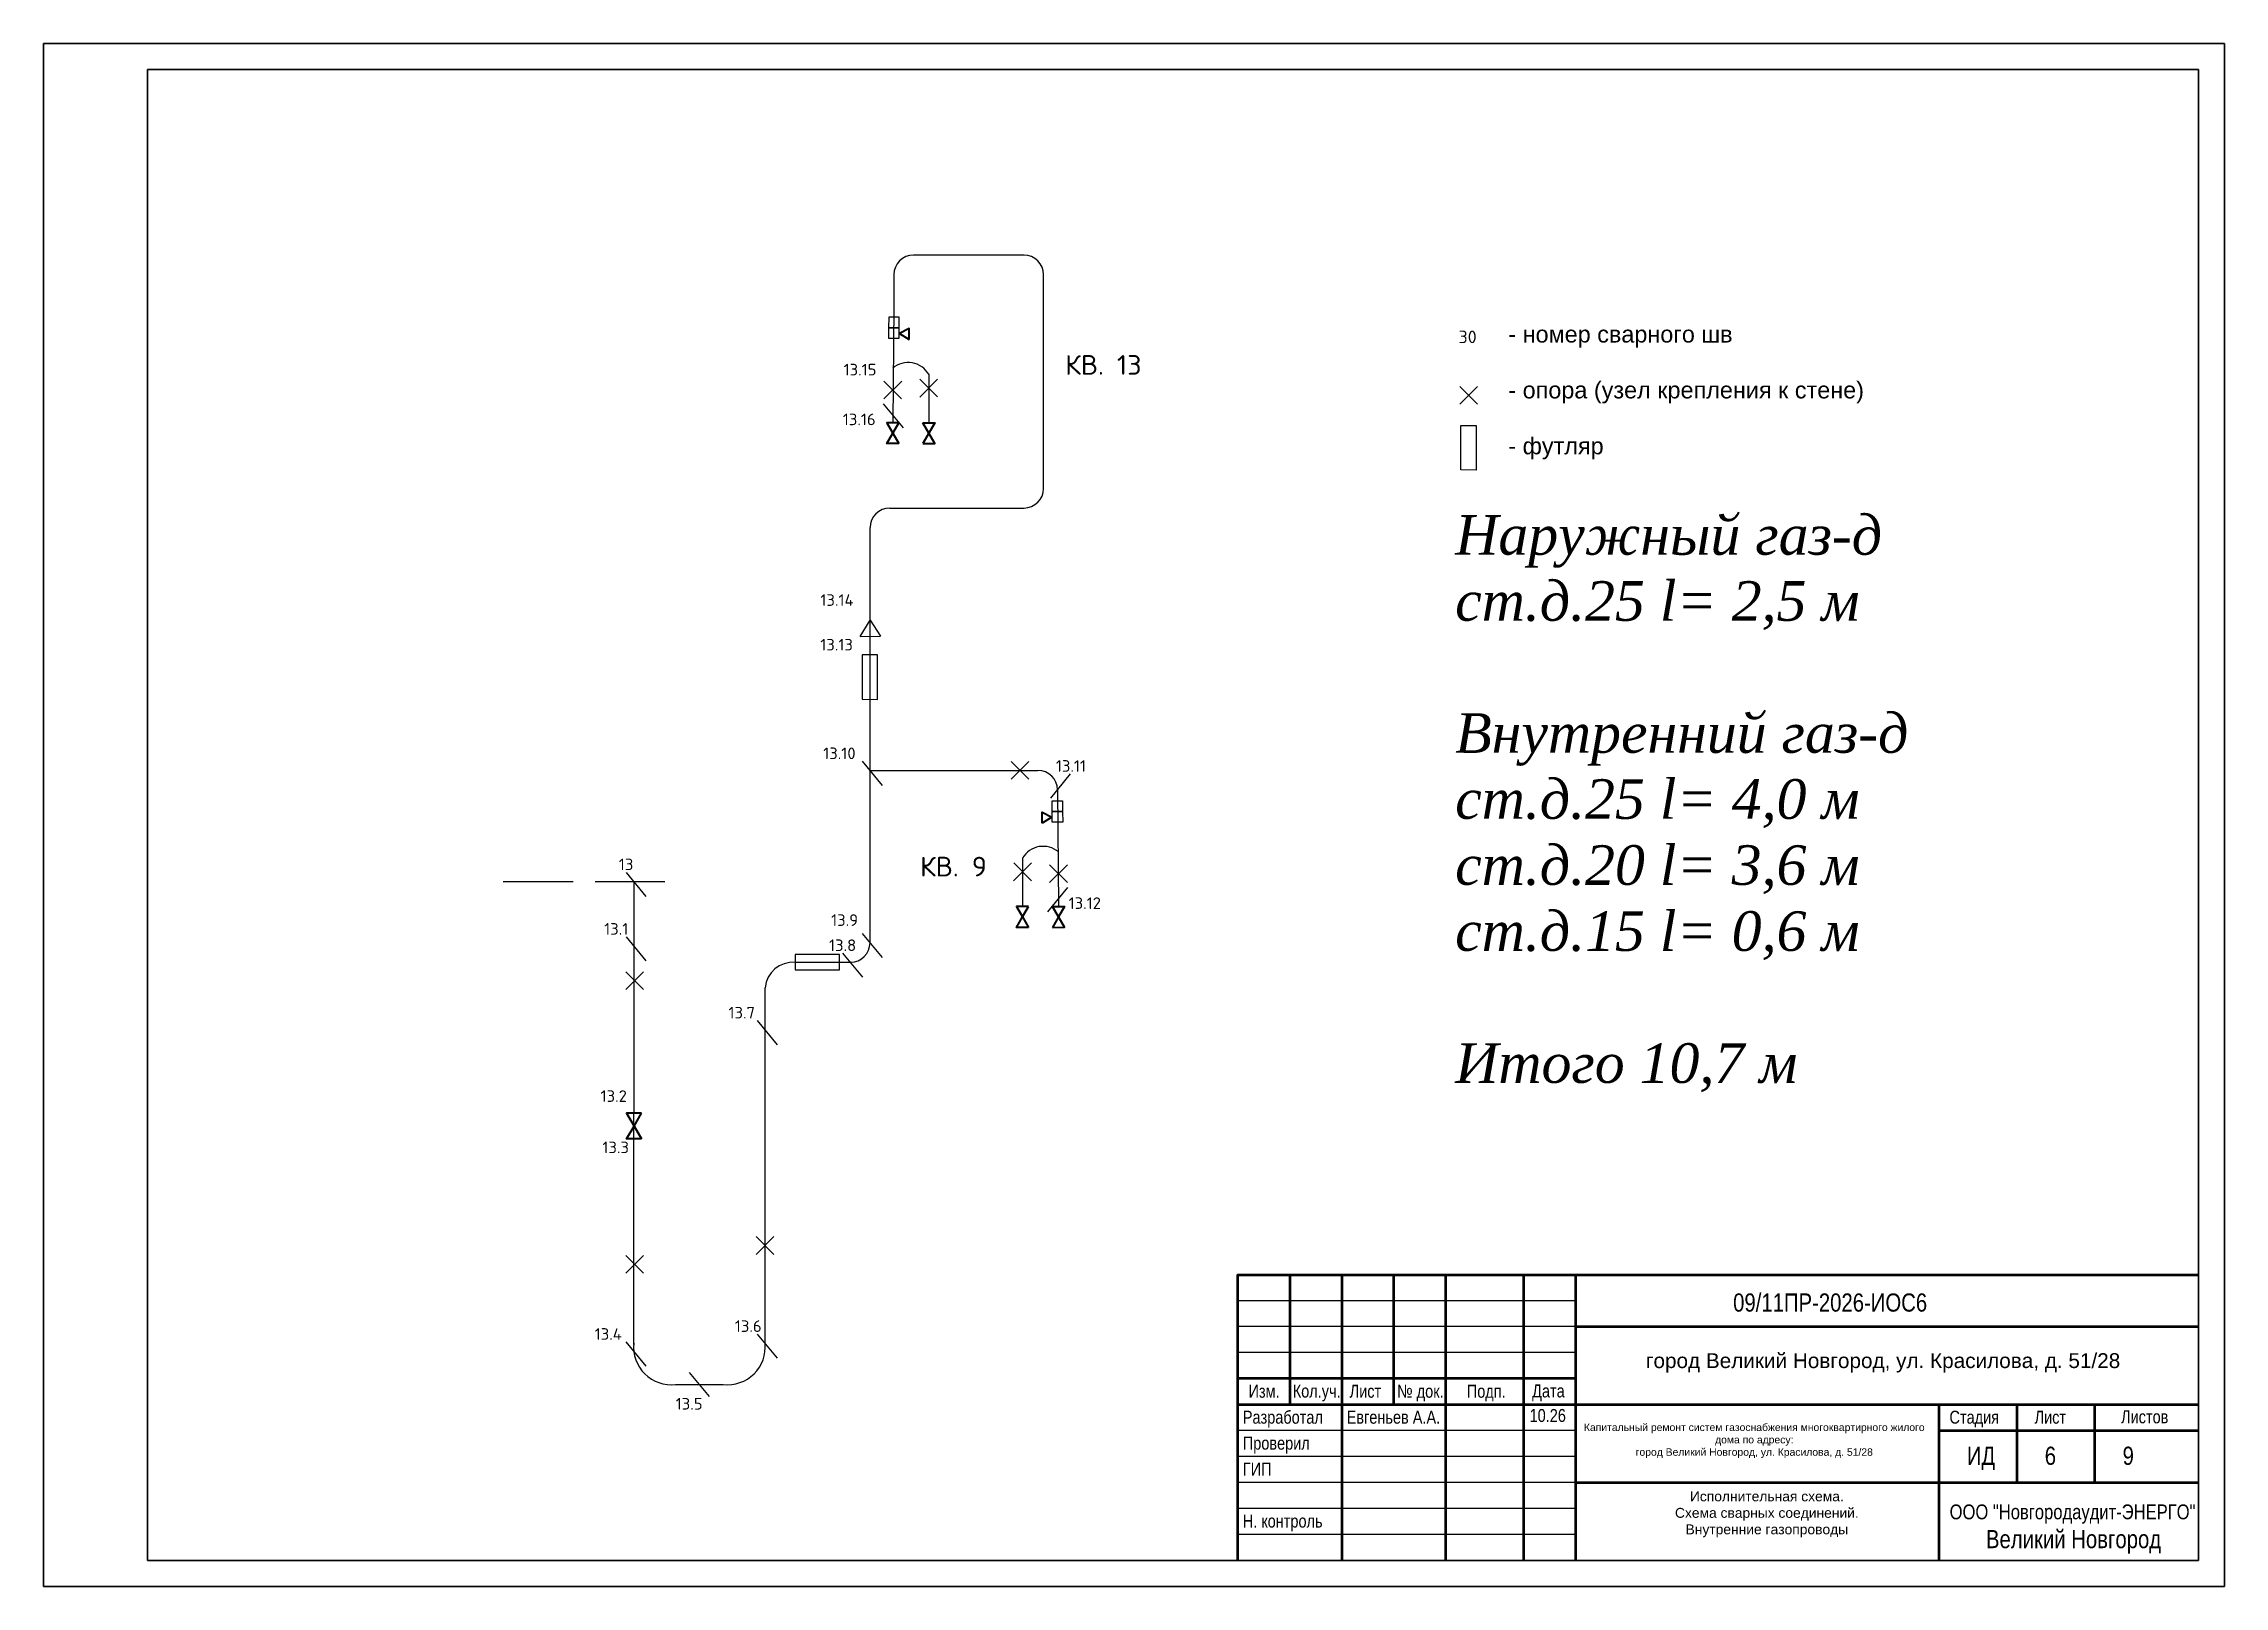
# Model space of a CAD drawing. Header units: inches. Extents: x -18856 to -7743, y 17097 to 24956.
import ezdxf
from ezdxf.enums import TextEntityAlignment as Align

# ---------------------------------------------------------------- set-up
doc = ezdxf.new("R2010")
doc.units = ezdxf.units.IN
doc.header["$MEASUREMENT"] = 0
doc.linetypes.add('ACAD_ISO02W100', pattern=[15, 12, -3])
doc.layers.get('0').update_dxf_attribs({"true_color": 0x000000})
for name, color, linetype, lineweight in [('анп Рамка жирная', 7, 'Continuous', 50), ('ГП_Таbлицы', 7, 'Continuous', 50), ('Трубы', 7, 'Continuous', 40)]:
    doc.layers.add(name, color=color, linetype=linetype, lineweight=lineweight)
doc.styles.add('ISO', font='arial.ttf')
doc.styles.add('PROFIL', font='simplex.shx')
doc.styles.get("Standard").update_dxf_attribs({"font": 'arial.ttf'})

msp = doc.modelspace()

# ---------------------------------------------------------------- linework, layer by layer
at = {"color": 18, "true_color": 0x000000}
for p, q in [((-13860.20944851145, 23879.19770641748), (-14423.75873476648, 23879.19770641748)), ((-14523.75873476648, 23779.19770641748), (-14523.75873476648, 23619.06009004487)), ((-13760.20944851145, 22690.4963311089), (-13760.20944851145, 23779.19770641748)), ((-14346.09661390767, 23271.81977564632), (-14345.64101847787, 23025.61403433427)), ((-14544.89740380406, 22590.49633110891), (-13860.20944851145, 22590.49633110891)), ((-14644.89740380406, 21253.98778247121), (-14644.89740380406, 22490.49633110891)), ((-14644.89740380406, 20376.30907408919), (-14644.89740380406, 21253.98778247121)), ((-14644.89740380406, 21253.98778247121), (-13789.63365400268, 21253.98778247121)), ((-13867.29971756105, 20807.63545701851), (-13867.75531299085, 20561.42971570645)), ((-16158.62530507009, 20686.66271966938), (-16514.05031251696, 20686.66271966938)), ((-15690.21813269115, 20686.66271966938), (-16045.64314013803, 20686.66271966938)), ((-15848.10617497418, 20685.46411398306), (-15850.05891829439, 18330.19813614895)), ((-15027.10364885961, 20276.30907408919), (-14744.89740380406, 20276.30907408919)), ((-15179.58588444711, 18335.93098523679), (-15179.58588444711, 20147.02423884689)), ((-15636.27195704371, 18126.01219323653), (-15392.78006800126, 18126.01219323653))]:
    msp.add_line(p, q, dxfattribs=at)
at = {"color": 0}
for p, q in [((-14523.75873476648, 23619.06009004487), (-14529.03304962233, 23025.12173865567)), ((-14483.71726187372, 23237.01833026989), (-14574.40263775541, 23146.49251856657)), ((-14483.79704396288, 23146.41273647745), (-14574.32285566625, 23237.09811235908)), ((-14391.01608162745, 23246.57119911634), (-14300.33070574576, 23156.04538741301)), ((-14390.93629953829, 23155.96560532389), (-14300.41048783492, 23246.65098120553)), ((-14474.2843391409, 22998.3043635102), (-14575.92406566071, 23120.74961591735)), ((-11639.80072949388, 23119.67951571366), (-11549.14274542463, 23210.23275921076)), ((-11639.74835920783, 23210.28512949679), (-11549.19511571068, 23119.62714542757)), ((-14695.13997609403, 21936.33028464856), (-14644.55169311531, 22019.80586323912)), ((-14644.63243033347, 22019.54088976853), (-14591.77278868206, 21938.07783171588)), ((-14695.11457545225, 21936.19193804302), (-14591.96879527861, 21938.29851371223)), ((-14581.64468894107, 21177.78731537012), (-14683.28441546087, 21300.23256777727)), ((-13926.28929952128, 21299.25068832287), (-13835.60392363959, 21208.72487661954)), ((-13926.20951743212, 21208.64509453043), (-13835.68370572875, 21299.33047041207)), ((-13724.1704192088, 21113.27412299741), (-13622.53069268899, 21235.71937540455)), ((-13689.63759670224, 21154.87577141705), (-13684.3632818464, 20560.93742002785)), ((-13822.38024984128, 20782.38688048852), (-13913.06562572296, 20691.86106878519)), ((-13822.46003193044, 20691.78128669607), (-13912.9858436338, 20782.46666257771)), ((-15785.12362122438, 20611.93480764095), (-15886.76334774419, 20734.3800600481)), ((-13729.679069595, 20772.83401164207), (-13638.99369371331, 20682.30819993874)), ((-13729.59928750584, 20682.22841784963), (-13639.07347580247, 20772.91379373126)), ((-13739.11199232782, 20534.12004488238), (-13637.47226580802, 20656.56529728953)), ((-15785.12362122438, 20283.41371471136), (-15886.76334774419, 20405.85896711851)), ((-14581.64468894107, 20300.10860698809), (-14683.28441546087, 20422.55385939524)), ((-15799.56410403301, 20137.49039618277), (-15890.22208810227, 20228.04363967988)), ((-15799.61647431906, 20228.0960099659), (-15890.16971781621, 20137.43802589668)), ((-14681.64468894107, 20200.10860698809), (-14783.28441546087, 20322.55385939524)), ((-15116.33316958412, 19856.62583662186), (-15217.97289610392, 19979.07108902901)), ((-15799.56410403301, 18692.52398080878), (-15890.22208810227, 18783.07722430588)), ((-15799.61647431906, 18783.1295945919), (-15890.16971781621, 18692.47161052268)), ((-15134.82759538649, 18879.18297860895), (-15225.51297126818, 18788.65716690562)), ((-15134.90737747565, 18788.5773848165), (-15225.43318917902, 18879.26276069814)), ((-15785.93886544059, 18219.8013613061), (-15887.57859196039, 18342.24661371325)), ((-15116.33316958412, 18259.73051813569), (-15217.97289610392, 18382.17577054284)), ((-15463.70614926259, 18064.78956703296), (-15565.34587578239, 18187.23481944011))]:
    msp.add_line(p, q, dxfattribs=at)
for points in [[(-14496.01094501428, 23562.76356926436), (-14549.99050488365, 23562.84230093818), (-14550.06917723468, 23508.90341362097), (-14496.08961736531, 23508.82468194715)], [(-14496.08961736531, 23508.82468194715), (-14550.06917723468, 23508.90341362097), (-14550.14784958571, 23454.96452630377), (-14496.16828971634, 23454.88579462996)], [(-11634.4181468221, 22784.21643272878), (-11633.45379950913, 23011.14755154531), (-11555.38085217102, 23010.77050554807), (-11556.34519948396, 22783.83938673157)], [(-14607.31400877927, 21615.87667244635), (-14606.88221522563, 21842.80942946346), (-14684.95600469998, 21842.91270995189), (-14685.38779825365, 21615.97995293481)], [(-13717.38538645444, 21098.57925063654), (-13663.40582658507, 21098.65798231036), (-13663.32715423404, 21044.71909499315), (-13717.30671410341, 21044.64036331933)], [(-13717.30671410341, 21044.64036331933), (-13663.32715423404, 21044.71909499315), (-13663.24848188302, 20990.78020767595), (-13717.22804175238, 20990.70147600213)], [(-15027.15336633102, 20238.72567908249), (-14800.2206093139, 20238.29388552885), (-14800.11732882548, 20316.3676750032), (-15027.05008584256, 20316.79946855687)]]:
    msp.add_lwpolyline(points, close=True, dxfattribs=at)
at = {"color": 0, "lineweight": 40}
for points in [[(-14445.02719519555, 23449.32178167363), (-14444.91360235257, 23504.57352830292), (-14495.48118585575, 23480.08793897984)], [(-14498.54034512731, 23024.54780299044), (-14559.69074248381, 23024.63699366094), (-14529.19278514541, 22971.63460084505)], [(-14375.39219028917, 23024.44691109522), (-14314.24179293267, 23024.53610176575), (-14344.73975027106, 22971.53370894982)], [(-14498.69482790009, 22918.63220793654), (-14559.84522525659, 22918.72139860705), (-14529.19278514541, 22971.63460084505)], [(-14375.23770751639, 22918.53131604133), (-14314.08731015988, 22918.62050671185), (-14344.73975027106, 22971.53370894982)], [(-13768.36913627317, 20985.1374630458), (-13768.48272911615, 21040.3892096751), (-13717.91514561297, 21015.90362035202)], [(-13838.00414117955, 20560.26259246741), (-13899.15453853606, 20560.35178313792), (-13868.65658119766, 20507.34939032201)], [(-13714.85598634142, 20560.36348436262), (-13653.70558898492, 20560.45267503313), (-13684.20354632331, 20507.45028221723)], [(-13838.15862395233, 20454.34699741351), (-13899.30902130884, 20454.43618808402), (-13868.65658119766, 20507.34939032201)], [(-13714.70150356864, 20454.44788930872), (-13653.55110621213, 20454.53707997923), (-13684.20354632331, 20507.45028221723)], [(-15809.45705535565, 19507.831125066), (-15885.3838032172, 19507.831125066), (-15847.42042922873, 19442.07663269255)], [(-15809.45705535565, 19376.32214020395), (-15885.3838032172, 19376.32214020395), (-15847.42042922873, 19442.07663269255)]]:
    msp.add_lwpolyline(points, close=True, dxfattribs=at)
at = {"color": 18, "true_color": 0x000000}
for centre, radius, start, end in [((-14423.75873476648, 23779.19770641748), 100, 90, 180), ((-13860.20944851145, 23779.19770641748), 100, 0, 90), ((-13860.20944851145, 22690.4963311089), 100, 270, 0), ((-14544.89740380406, 22490.49633110891), 100, 90, 180), ((-13789.63365400268, 21153.98778247121), 100, 0.5087868751269561, 90), ((-14744.89740380406, 20376.30907408919), 100, 270, 0), ((-15036.83629463124, 20133.22466069619), 143.4150401796651, 86.10871742919578, 174.4783841884556), ((-15657.88385541202, 18317.28281821397), 192.487729817625, 174.4404781527486, 276.446577430933), ((-15371.16816963296, 18317.28281821397), 192.487729817625, 263.553422569067, 5.559521847251371)]:
    msp.add_arc(centre, radius, start, end, dxfattribs=at)
at = {"color": 0}
for centre, start, end in [((-14450.44048284567, 23209.17050747507), 31.09089206037365, 129.8697880933775), ((-13762.95584862305, 20744.98618884724), 50.13021190662252, 148.9091079396263)]:
    msp.add_arc(centre, 122.1550451910523, start, end, dxfattribs=at)
at = {"layer": 'анп Рамка жирная', "color": 7, "lineweight": 30, "ltscale": 0.001}
for p, q in [((-18856.37868074919, 24956.01535323219), (-7743.17916633238, 24956.01535323219)), ((-18856.37868074919, 17097.39569660943), (-18856.37868074919, 24956.01535323219)), ((-7743.17916633238, 24956.01535323219), (-18856.37868074919, 24956.01535323219)), ((-7743.17916633238, 24956.01535323219), (-7743.17916633238, 17097.39569660943)), ((-18327.17870387263, 17229.6956908284), (-18327.17870387263, 24823.71535901321)), ((-18327.17870387263, 24823.71535901321), (-7875.479160552115, 24823.71535901321)), ((-7875.479160552115, 24823.71535901321), (-7875.479160552115, 17229.6956908284)), ((-7875.479160552115, 17229.6956908284), (-18327.17870387263, 17229.6956908284)), ((-7743.17916633238, 17097.39569660943), (-18856.37868074919, 17097.39569660943))]:
    msp.add_line(p, q, dxfattribs=at)
at = {"layer": 'анп Рамка жирная', "color": 0, "lineweight": 30, "ltscale": 0.001}
msp.add_line((-7743.178680749172, 17097.39535323219), (-7743.178680749172, 24956.01500985483), dxfattribs=at)
at = {"layer": 'ГП_Таbлицы', "color": 7}
for p, q in [((-12505.97915981131, 18684.99569059585), (-12505.97915981131, 18023.49569070214)), ((-12241.37915985359, 18684.99569059585), (-12241.37915985359, 17229.6956908284)), ((-11976.77915989604, 18684.99569059585), (-11976.77915989604, 18023.49569070214)), ((-11712.17915993839, 18684.99569059585), (-11712.17915993839, 17229.6956908284)), ((-11315.27916000222, 18684.99569059585), (-11315.27916000222, 17229.6956908284)), ((-11050.67916004386, 18684.99569059585), (-11050.67916004386, 17229.6956908284)), ((-11050.67916004386, 18420.39569063744), (-7875.479160552115, 18420.39569063744)), ((-11050.67916004386, 18155.79569068053), (-12770.57915976897, 18155.79569068053)), ((-12770.57915976897, 18023.49569070214), (-7875.479160552115, 18023.49569070214)), ((-9198.479160341112, 18023.49569070214), (-9198.479160341112, 17229.6956908284)), ((-8801.579160404302, 18023.49569070214), (-8801.579160404302, 17626.59569076521)), ((-8404.679160467434, 18023.49569070214), (-8404.679160467434, 17626.59569076521)), ((-9198.479160341112, 17891.19569072212), (-7875.479160552115, 17891.19569072212)), ((-11050.67916004386, 17626.59569076521), (-7875.479160552115, 17626.59569076521))]:
    msp.add_line(p, q, dxfattribs=at)
at = {"layer": 'ГП_Таbлицы', "color": 7, "lineweight": -3}
for p, q in [((-11050.67916004386, 18552.69569061746), (-12770.57915976897, 18552.69569061746)), ((-11050.67916004386, 18420.39569063744), (-12770.57915976897, 18420.39569063744)), ((-11050.67916004386, 18288.09569065893), (-12770.57915976897, 18288.09569065893)), ((-11050.67916004386, 17891.19569072212), (-12770.57915976897, 17891.19569072212)), ((-11050.67916004386, 17758.89569074372), (-12770.57915976897, 17758.89569074372)), ((-11050.67916004386, 17626.59569076521), (-12770.57915976897, 17626.59569076521)), ((-11050.67916004386, 17494.29569078682), (-12770.57915976897, 17494.29569078682)), ((-11050.67916004386, 17361.9956908068), (-12770.57915976897, 17361.9956908068))]:
    msp.add_line(p, q, dxfattribs=at)
at = {"layer": 'ГП_Таbлицы', "color": 7}
msp.add_lwpolyline([(-12770.57915976897, 17229.6956908284), (-12770.57915976897, 18684.99569059585), (-7875.479160552115, 18684.99569059585)], dxfattribs=at)

# ---------------------------------------------------------------- texts
at = {"color": 0, "style": 'PROFIL'}
for s, height, p in [('30', 63.88789578600307, (-11599.72343606939, 23462.29441103887)), ('КВ. 13', 100, (-13455.99561629458, 23319.46657129627)), ('13.15', 59.01697541815187, (-14695.87650037433, 23295.61766757926)), ('13.16', 59.01697541815187, (-14700.00310475493, 23041.90393359471)), ('13.14', 59.01697541815187, (-14813.23407690798, 22121.58020236436)), ('13.13', 59.01697541815187, (-14815.32512985066, 21894.37613051627)), ('13.10', 59.01697541815187, (-14801.06619877548, 21341.04925416952)), ('13.11', 59.01697541815187, (-13621.13261236227, 21276.53606179681)), ('13', 59.01697541815187, (-15888.16142807091, 20775.19674644035)), ('КВ. 9', 100, (-14219.89598839569, 20763.77944294683)), ('13.12', 59.01697541815187, (-13550.534478294, 20577.71961496689)), ('13.1', 59.01697541815187, (-15938.36215629581, 20446.67565351077)), ('13.9', 59.01697541815187, (-14774.52848306312, 20491.29797698929)), ('13.8', 59.01697541815187, (-14784.68249578759, 20363.3705457875)), ('13.7', 59.01697541815187, (-15298.76241934349, 20019.88777542127)), ('13.2', 59.01697541815187, (-15951.12203242748, 19594.89259676432)), ('13.3', 59.01697541815187, (-15941.13693979716, 19333.88453828487)), ('13.6', 59.01697541815187, (-15265.55729973202, 18422.99245693509)), ('13.4', 59.01697541815187, (-15978.86287376504, 18383.06330010551)), ('13.5', 59.01697541815187, (-15566.74395610911, 18027.4833373393))]:
    msp.add_text(s, height=height, dxfattribs=at).set_placement(p, align=Align.MIDDLE)
at = {"insert": (-11889.17281479627, 23661.16304977398), "char_height": 85.38347209558754, "attachment_point": 1}
msp.add_mtext_dynamic_manual_height_columns('\\P               - номер сварного шв\\P\\P               - опора (узел крепления к стене)\\P\\P               - футляр', width=4332.812463897397, gutter_width=2.66823350298711, heights=[0], dxfattribs=at)
at = {"lineweight": 25, "insert": (-11663.02300219704, 22554.17523610193), "char_height": 201.7423823351843, "width": 3302.931152514042, "attachment_point": 1}
msp.add_mtext('{\\fTimes New Roman|b0|i1|c204|p18;Наружный газ-д\\Pст.д.25 \\fTimes New Roman|b0|i1|c0|p18;l= \\fTimes New Roman|b0|i1|c204|p18;2,5 м\\P\\PВнутренний газ-д\\Pст.д.25 l= 4,0 м\\Pст.д.20 l= 3,6 м\\Pст.д.15 l= 0,6 м\\P\\PИтого 10,7 м}', dxfattribs=at)
at = {"layer": 'ГП_Таbлицы', "color": 7, "style": 'ISO', "width": 0.8}
for s, height, p in [('09/11ПР-2026-ИОС6', 92.60999998517592, (-10246.61785146626, 18496.98668345534)), ('Изм.', 66.14999998941138, (-12716.27864051933, 18058.40663948414)), ('Кол.уч.', 66.14999998941138, (-12490.9181413379, 18059.32345634073)), ('Лист', 66.14999998941138, (-12200.80309785486, 18058.40663948414)), ('№ док.', 66.14999998941138, (-11959.07787661571, 18058.40663948414)), ('Подп.', 66.14999998941138, (-11603.88891518247, 18058.40663948414)), ('Дата', 66.14999998941138, (-11270.96900920346, 18059.83247009994)), ('Разработал', 66.14999998941138, (-12745.2627650726, 17926.10663950574)), ('Евгеньев А.А.', 66.14999998941138, (-12216.06276515723, 17926.10663950574)), ('10.26', 66.14999998941138, (-11283.91041722327, 17934.6645295438)), ('Стадия', 66.14999998941138, (-9144.178641090779, 17926.10663950574)), ('Лист', 66.14999998941138, (-8710.568710852325, 17926.10663950574)), ('Листов', 66.14999998941138, (-8269.616466570731, 17927.94027321963)), ('Проверил', 66.14999998941138, (-12745.2627650726, 17793.80663952653)), ('ИД', 92.60999998517592, (-9055.569206443759, 17716.34812643685)), ('6', 92.60999998517592, (-8658.669206506833, 17716.34812643685)), ('9', 92.60999998517592, (-8261.769206569965, 17716.34812643685)), ('ГИП', 66.14999998941138, (-12745.2627650726, 17661.50663954733)), ('Н. контроль', 66.14999998941138, (-12745.2627650726, 17396.90663959042))]:
    msp.add_text(s, height=height, dxfattribs=at).set_placement(p)
for s, height, p in [('ООО "Новгородаудит-ЭНЕРГО"', 75.60000000000001, (-8516.9406020999, 17439.01191585397)), ('Великий Новгород', 92.60999998517592, (-8511.78720431667, 17291.94810238658))]:
    msp.add_text(s, height=height, dxfattribs=at).set_placement(p, align=Align.CENTER)
at = {"layer": 'Трубы', "linetype": 'ACAD_ISO02W100', "attachment_point": 1}
for s, width, insert, char_height in [('\\pxt26;город Великий Новгород, ул. Красилова, д. 51/28', 3046.882497528814, (-10691.10888080742, 18285.08634106961), 75.60000000000001), ('\\pxa0.66667,sm1,qc;Капитальный ремонт систем газоснабжения многоквартирного жилого дома по адресу:\\P\\pa0.25,s*,t26;город Великий Новгород, ул. Красилова, д. 51/28', 1770.002923430359, (-11023.84968015779, 17926.4727664444), 37.8), ('\\pxa0.66667,sm1,qc;Исполнительная схема.\\PСхема сварных соединений.\\PВнутренние газопроводы', 1916.713279808437, (-11033.07880917072, 17581.06636132768), 50.40000000000001)]:
    msp.add_mtext_dynamic_manual_height_columns(s, width=width, gutter_width=3.15, heights=[0], dxfattribs=dict(at, insert=insert, char_height=char_height))

doc.saveas('drawing.dxf')
